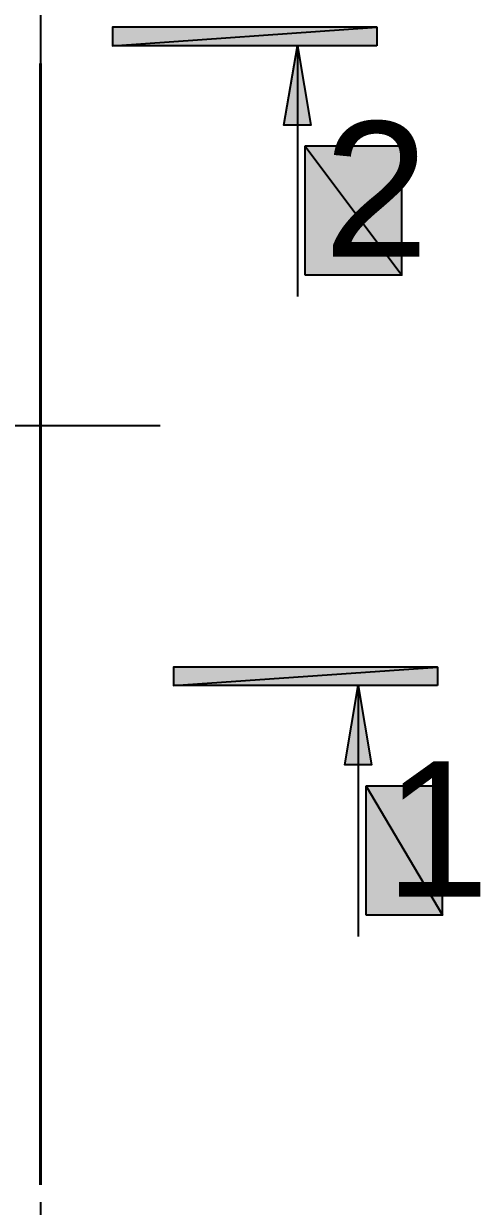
# Model space of a CAD drawing. Extents: x 8 to 21351, y 0 to 420.
# Drawn here: x 15931.94 to 15949.25, y 309.4 to 354.23 of the extents above; entities that cross this region are included whole.
import ezdxf

# ---------------------------------------------------------------- set-up
doc = ezdxf.new("R2010")
doc.units = 0
doc.styles.add('TEYPDFCAD_TEXT', font='arial.ttf')

msp = doc.modelspace()

# ---------------------------------------------------------------- hatches: boundary and pattern name
h = msp.add_hatch(color=7)
h.paths.add_polyline_path([(15945.324, 353.399), (15935.312, 353.399), (15945.324, 354.097)])
h.paths.add_polyline_path([(15935.312, 353.399), (15945.324, 354.097), (15935.312, 354.097)])
for points in [[(15942.318, 353.399), (15942.826, 350.393), (15941.81, 350.393)], [(15944.625, 329.142), (15945.133, 326.136), (15944.117, 326.136)]]:
    msp.add_hatch(color=7).paths.add_polyline_path(points)
at = {"true_color": 0xffffff}
h = msp.add_hatch(color=0, dxfattribs=at)
h.paths.add_polyline_path([(15942.614, 344.699), (15942.614, 349.589), (15946.276, 344.699)])
h.paths.add_polyline_path([(15942.614, 349.589), (15946.276, 344.699), (15946.276, 349.589)])
h = msp.add_hatch(color=7)
h.paths.add_polyline_path([(15947.631, 329.142), (15937.619, 329.142), (15947.631, 329.84)])
h.paths.add_polyline_path([(15937.619, 329.142), (15947.631, 329.84), (15937.619, 329.84)])
h = msp.add_hatch(color=0, dxfattribs=at)
h.paths.add_polyline_path([(15944.921, 320.442), (15944.921, 325.332), (15947.821, 320.442)])
h.paths.add_polyline_path([(15944.921, 325.332), (15947.821, 320.442), (15947.821, 325.332)])

# ---------------------------------------------------------------- linework, layer by layer
at = {"color": 7, "lineweight": 25}
for p, q in [((15932.581, 357.59), (15932.581, 337.566)), ((15942.318, 353.399), (15942.318, 343.895)), ((15937.111, 338.984), (15922.083, 338.984)), ((15932.581, 336.084), (15932.581, 335.068)), ((15932.581, 333.565), (15932.581, 313.563)), ((15944.625, 329.142), (15944.625, 319.638)), ((15932.581, 312.081), (15932.581, 311.065)), ((15932.581, 309.562), (15932.581, 296.164))]:
    msp.add_line(p, q, dxfattribs=at)
at = {"color": 7, "lineweight": 40}
msp.add_line((15932.581, 352.721), (15932.581, 310.219), dxfattribs=at)
at = {"color": 0, "lineweight": 0, "true_color": 0xffffff}
for p, q in [((15946.276, 344.699), (15946.276, 349.589)), ((15947.821, 320.442), (15947.821, 325.332))]:
    msp.add_line(p, q, dxfattribs=at)
at = {"color": 7}
for points in [[(15945.324, 353.399), (15935.312, 353.399), (15945.324, 354.097)], [(15935.312, 353.399), (15945.324, 354.097), (15935.312, 354.097)], [(15942.318, 353.399), (15942.826, 350.393), (15941.81, 350.393)], [(15947.631, 329.142), (15937.619, 329.142), (15947.631, 329.84)], [(15937.619, 329.142), (15947.631, 329.84), (15937.619, 329.84)], [(15944.625, 329.142), (15945.133, 326.136), (15944.117, 326.136)]]:
    msp.add_lwpolyline(points, close=True, dxfattribs=at)
at = {"color": 0, "true_color": 0xffffff}
for points in [[(15942.614, 344.699), (15942.614, 349.589), (15946.276, 344.699)], [(15942.614, 349.589), (15946.276, 344.699), (15946.276, 349.589)], [(15944.921, 320.442), (15944.921, 325.332), (15947.821, 320.442)], [(15944.921, 325.332), (15947.821, 320.442), (15947.821, 325.332)]]:
    msp.add_lwpolyline(points, close=True, dxfattribs=at)

# ---------------------------------------------------------------- texts
at = {"color": 7, "style": 'TEYPDFCAD_TEXT'}
for s, p in [('2', (15943.313, 345.398)), ('1', (15945.62, 321.141))]:
    msp.add_text(s, height=5.126, dxfattribs=at).set_placement(p)

doc.saveas('drawing.dxf')
